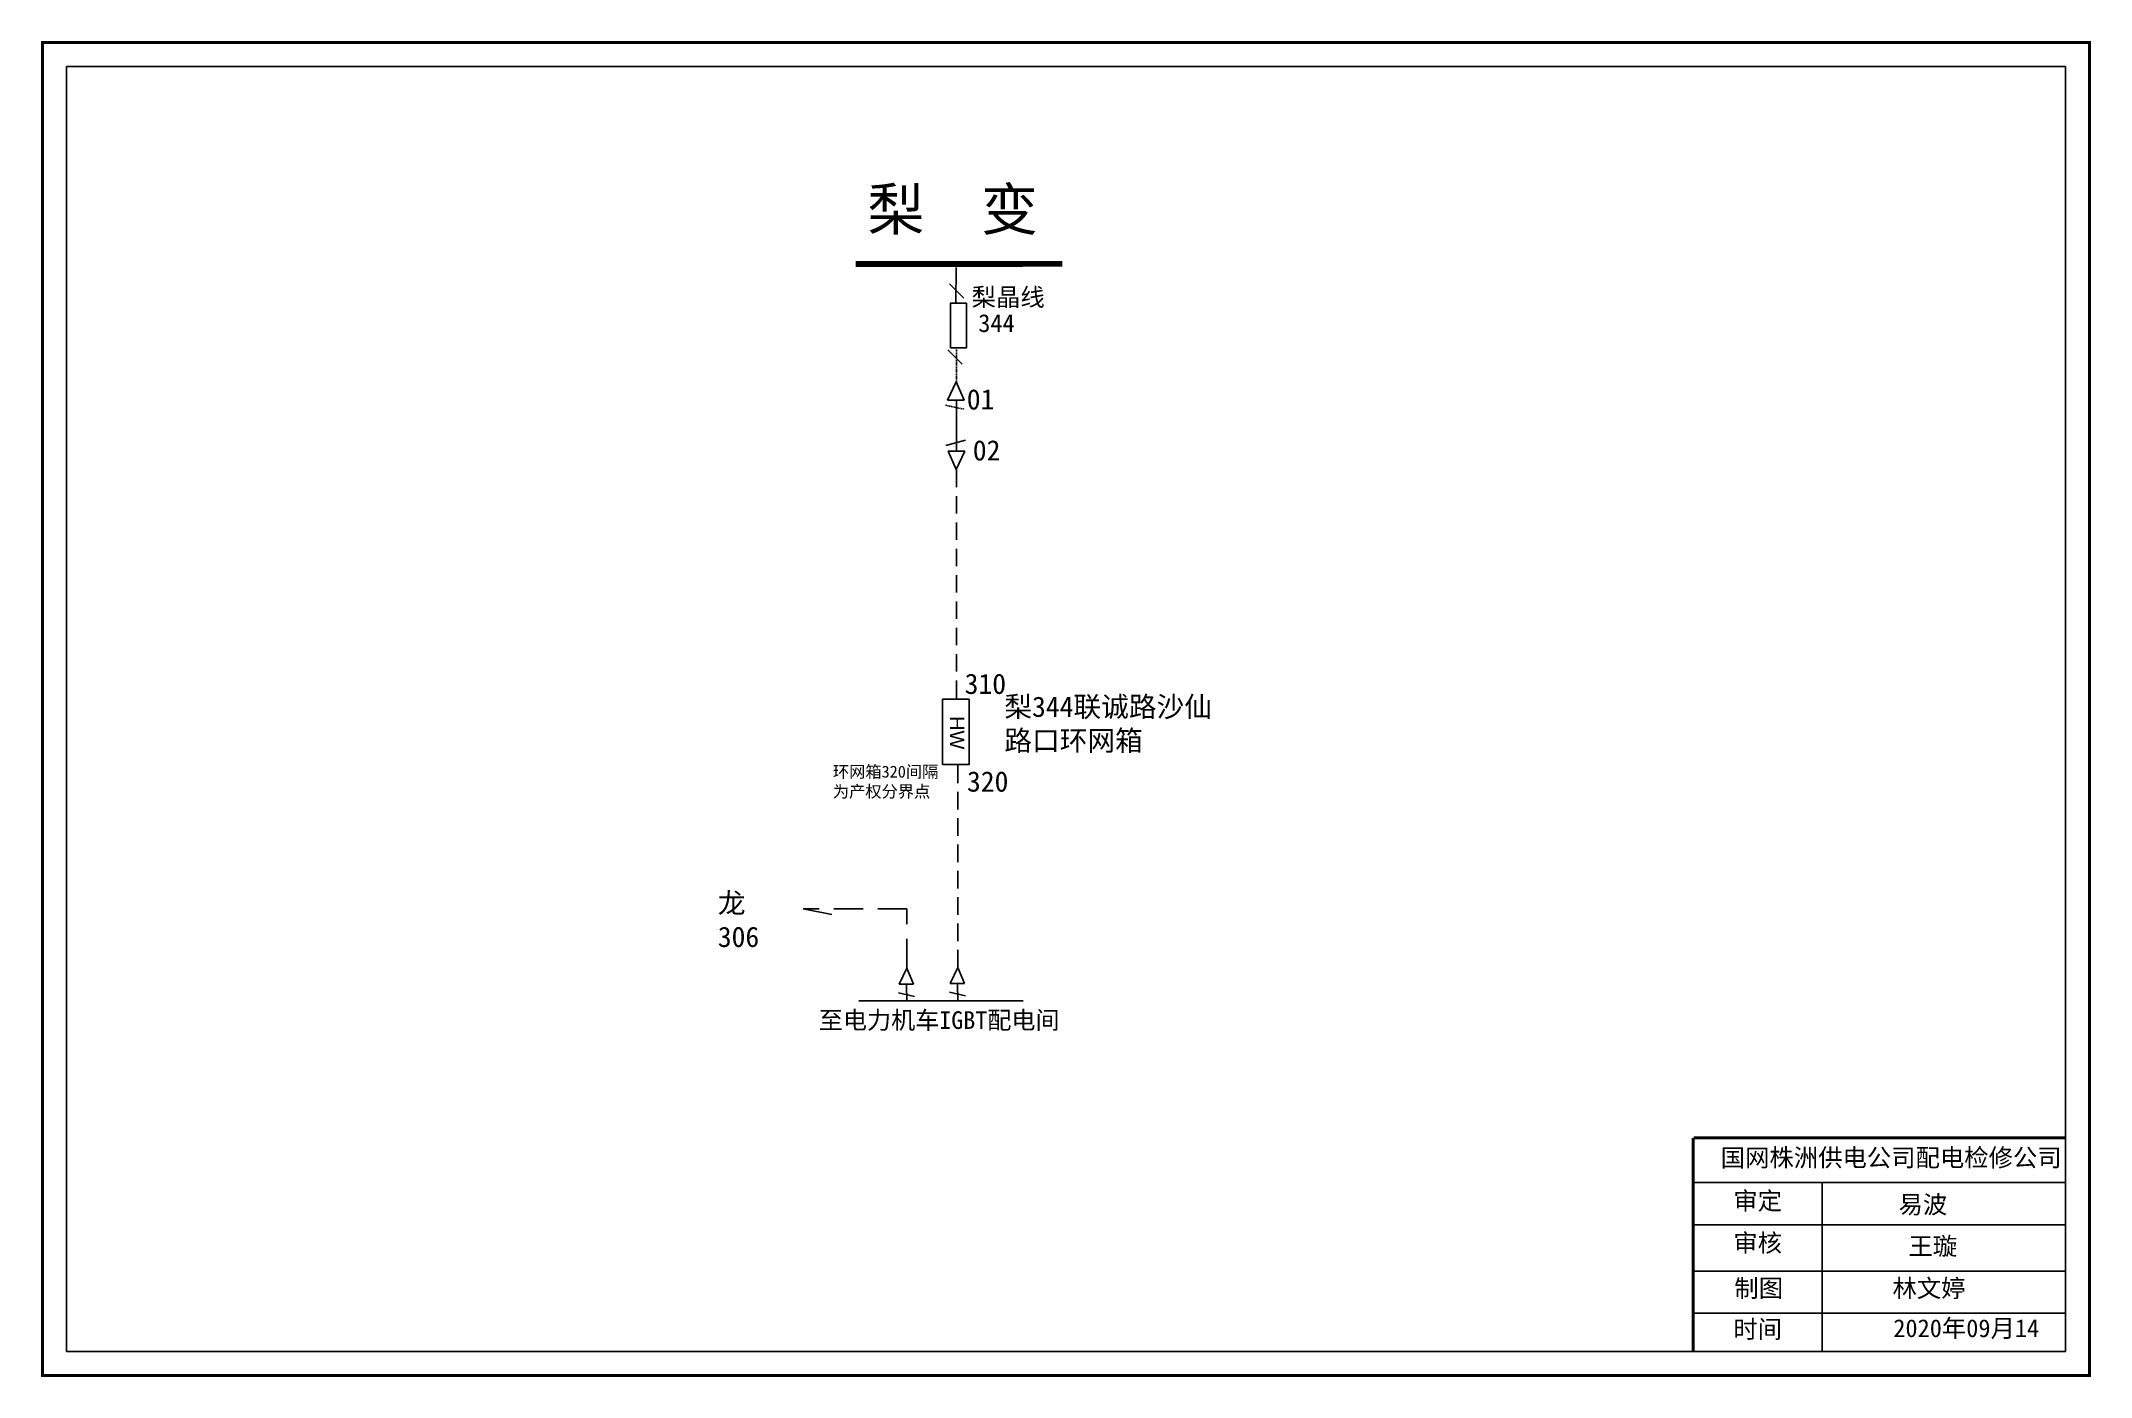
# Model space of a CAD drawing. Extents: x 0 to 344, y 0 to 224.
import ezdxf

# ---------------------------------------------------------------- set-up
doc = ezdxf.new("R2010")
doc.units = 0
doc.header["$LTSCALE"] = 0.774411
for name, pattern in [('ACAD_ISO02W100', [15, 12, -3]), ('DASHED2', [9.525, 6.35, -3.175]), ('HIDDEN2', [0.1875, 0.125, -0.0625])]:
    doc.linetypes.add(name, pattern=pattern)
doc.layers.get('0').update_dxf_attribs({"linetype": 'CONTINUOUS'})
doc.layers.add('0-RefEdit0', color=7, linetype='CONTINUOUS')
doc.styles.get("Standard").update_dxf_attribs({"font": '', "height": 2.5})
doc.styles.add('字体', font='simkai_0.ttf', dxfattribs={"height": 2.5})
doc.styles.get('Standard').set_extended_font_data('SimSun')

msp = doc.modelspace()

# ---------------------------------------------------------------- linework, layer by layer
at = {"linetype": 'Continuous'}
for p, q in [((154.79, 180.84), (152.42, 183.22)), ((154.5, 169.76), (152.13, 172.14)), ((277.42, 32.22), (339.78, 32.22)), ((299.06, 32.21), (299.06, 3.88)), ((277.42, 25.12), (339.78, 25.12)), ((277.42, 17.37), (339.78, 17.37)), ((277.42, 10.26), (339.78, 10.26))]:
    msp.add_line(p, q, dxfattribs=at)
at = {"linetype": 'ACAD_ISO02W100'}
msp.add_line((153.48, 180.11), (153.49, 185.97), dxfattribs=at)
at = {"color": 7, "linetype": 'Continuous', "ltscale": 2}
for p, q in [((152.05, 163.69), (153.53, 166.79)), ((153.53, 166.79), (154.86, 163.69)), ((154.86, 163.69), (152.05, 163.69)), ((153.51, 152.02), (152.18, 155.12)), ((152.18, 155.12), (154.98, 155.12)), ((154.98, 155.12), (153.51, 152.02)), ((143.93, 65.56), (145.21, 68.26)), ((146.37, 65.56), (143.93, 65.56)), ((145.21, 68.26), (146.37, 65.56)), ((152.5, 65.68), (153.79, 68.38)), ((154.94, 65.68), (152.5, 65.68)), ((153.79, 68.38), (154.94, 65.68)), ((137.15, 62.76), (164.8, 62.76))]:
    msp.add_line(p, q, dxfattribs=at)
at = {"linetype": 'DASHED2'}
for p, q in [((145.25, 78.2), (127.8, 78.2)), ((127.8, 78.2), (132.91, 77.23)), ((145.25, 68.25), (145.25, 78.2))]:
    msp.add_line(p, q, dxfattribs=at)
at = {"color": 0, "linetype": 'Continuous'}
for p, q in [((145.18, 65.56), (145.2, 62.64)), ((153.75, 65.68), (153.77, 62.76))]:
    msp.add_line(p, q, dxfattribs=at)
at = {"linetype": 'Continuous', "const_width": 0.5}
msp.add_lwpolyline([(-0.02, 223.78), (343.96, 223.78), (343.96, -0.19), (-0.02, -0.19)], close=True, dxfattribs=at)
at = {"linetype": 'Continuous'}
for points in [[(4.03, 219.73), (339.91, 219.73), (339.91, 3.86), (4.03, 3.86)], [(155.26, 179.99), (155.26, 172.49), (152.59, 172.49), (152.59, 179.99)]]:
    msp.add_lwpolyline(points, close=True, dxfattribs=at)
for points, const_width in [([(171.35, 186.59), (136.62, 186.57)], 1), ([(277.38, 39.72), (277.38, 4)], 0.5), ([(277.42, 39.72), (339.78, 39.72)], 0.5)]:
    msp.add_lwpolyline(points, dxfattribs=dict(at, const_width=const_width))
at = {"color": 0, "linetype": 'Continuous'}
msp.add_lwpolyline([(155.7, 113.44), (155.7, 102.48), (151.24, 102.48), (151.24, 113.44)], close=True, dxfattribs=at)
at = {"layer": '0-RefEdit0', "linetype": 'HIDDEN2', "ltscale": 2}
for p, q in [((153.55, 172.17), (153.55, 166.71)), ((151.75, 162.82), (154.87, 162.16))]:
    msp.add_line(p, q, dxfattribs=at)
at = {"layer": '0-RefEdit0', "linetype": 'ByBlock', "ltscale": 2}
msp.add_line((153.55, 163.72), (153.55, 155.12), dxfattribs=at)
at = {"layer": '0-RefEdit0', "ltscale": 2}
msp.add_line((151.77, 156.08), (155.1, 156.95), dxfattribs=at)
at = {"layer": '0-RefEdit0', "linetype": 'DASHED2', "ltscale": 0.6}
for p, q in [((153.55, 152), (153.55, 113.33)), ((153.82, 102.29), (153.82, 68.03))]:
    msp.add_line(p, q, dxfattribs=at)
at = {"layer": '0-RefEdit0', "color": 0, "linetype": 'ByBlock', "ltscale": 2}
for p, q in [((143.82, 64.08), (146.54, 63.5)), ((152.4, 64.2), (155.11, 63.62))]:
    msp.add_line(p, q, dxfattribs=at)

# ---------------------------------------------------------------- texts
at = {"linetype": 'Continuous', "attachment_point": 1, "style": '字体'}
for s, insert, char_height, width in [('{\\fSimSun|b0|i0|c134|p2;梨  变}', (138.62, 199.25), 7, 41.7879), ('国网株洲供电公司配电检修公司', (281.99, 37.92), 3, 82.0179), ('审定', (284.11, 30.66), 3, 23.4615), ('{\\fSimSun|b0|i0|c134|p2;易波}', (311.87, 30.05), 3, 23.4615), ('审核', (284.11, 23.6), 3, 23.4615), ('{\\fSimSun|b0|i0|c134|p2;王璇}', (313.54, 23.06), 3, 33.0539), ('制图', (284.28, 15.97), 3, 23.4615), ('{\\fSimSun|b0|i0|c134|p2;林文婷}', (310.85, 15.97), 3, 23.4615), ('时间', (284.11, 9.09), 3, 23.4615), ('2020{\\fSimSun|b0|i0|c134|p2;年}09{\\fSimSun|b0|i0|c134|p2;月14}', (310.99, 9.26), 3, 28.9622)]:
    msp.add_mtext(s, dxfattribs=dict(at, insert=insert, char_height=char_height, width=width))
at = {"color": 0, "linetype": 'Continuous', "char_height": 3, "attachment_point": 1}
for s, insert, width in [('梨晶线', (156.12, 182.5), 19.3853), ('344', (157.23, 178.13), 6.7865)]:
    msp.add_mtext(s, dxfattribs=dict(at, insert=insert, width=width))
at = {"attachment_point": 1}
for s, insert, char_height, width in [('01', (155.3, 165.53), 3.412, 7.1759), ('02', (156.31, 156.96), 3.412, 7.1759), ('310', (154.94, 117.74), 3.412, 7.1759), ('梨344联诚路沙仙路口环网箱', (161.61, 113.89), 3.4117, 34.9331), ('{\\C1;环网箱320间隔为产权分界点}', (132.8, 102.27), 2, 19.0515), ('320', (155.33, 101.32), 3.412, 7.1759)]:
    msp.add_mtext(s, dxfattribs=dict(at, insert=insert, char_height=char_height, width=width))
at = {"color": 0, "insert": (154.86, 110.61), "char_height": 2.4, "width": 21.1962, "attachment_point": 1, "rotation": 270, "style": '字体'}
msp.add_mtext('{\\fArial|b0|i0|c0|p32;HW}', dxfattribs=at)
at = {"color": 7, "attachment_point": 1}
for s, insert, char_height, width in [('龙306', (113.46, 80.91), 3.412, 7.1759), ('{\\fKaiTi_GB2312|b0|i0|c134|p49;\\C256;至电力机车IGBT配电间}', (130.44, 61.01), 2.9672, 48.8773)]:
    msp.add_mtext(s, dxfattribs=dict(at, insert=insert, char_height=char_height, width=width))

doc.saveas('drawing.dxf')
